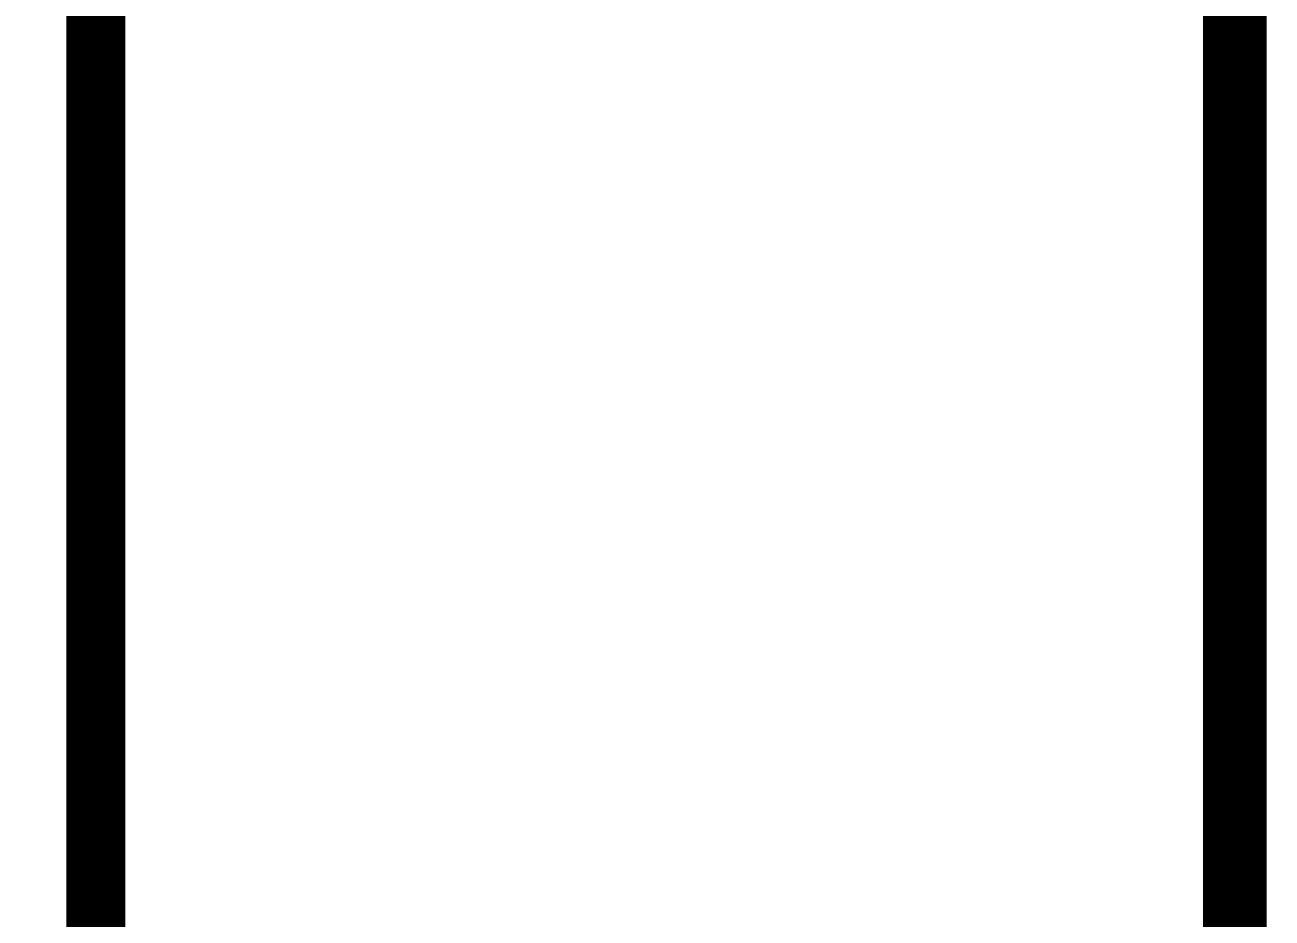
# Model space of a CAD drawing. Header units: millimetres. Extents: x 0 to 840, y 0 to 594.
# Drawn here: x 462.12 to 474.79, y 289.54 to 298.61 of the extents above; entities that cross this region are included whole.
import ezdxf

# ---------------------------------------------------------------- set-up
doc = ezdxf.new("R2010")
doc.units = ezdxf.units.MM
doc.linetypes.add('K5LT_BASIC', pattern=[0])
doc.linetypes.add('K5LT_THIN', pattern=[0])
doc.layers.add('Системный слой', color=7, linetype='Continuous')
doc.styles.add('KDIMTEXTSTYLE', font='GOST_AU.SHX', dxfattribs={"width": 0.96, "oblique": 15, "height": 5})
doc.dimstyles.new('KDIMSTYLE (0.07)', dxfattribs={"dimtxt": 5, "dimasz": 1, "dimexe": 2, "dimexo": 0, "dimgap": 1, "dimtad": 1, "dimlfac": 15, "dimtxsty": 'KDIMTEXTSTYLE', "dimsah": 1, "dimcen": 0, "dimdle": 1, "dimadec": 0, "dimazin": 0, "dimtfac": 0.667, "dimtmove": 0, "dimatfit": 3, "dimfxl": 1, "dimtvp": 1, "dimtolj": 1, "dimtzin": 0, "dimarcsym": 0})

# ---------------------------------------------------------------- blocks, each defined once
blk = doc.blocks.new('KDIMARROW_01')
at = {"layer": 'Системный слой'}
blk.add_hatch(color=0, dxfattribs=at).paths.add_polyline_path([(0, 0), (-5, 0.658), (-4.5, 0), (-5, -0.658)])
at = {"layer": 'Системный слой', "color": 0, "linetype": 'K5LT_THIN', "lineweight": 18}
for p, q in [((-4.5, 0), (-5, 0.658)), ((-5, 0.658), (0, 0)), ((0, 0), (-5, -0.658)), ((-5, -0.658), (-4.5, 0)), ((0, 0), (-1, 0))]:
    blk.add_line(p, q, dxfattribs=at)
blk = doc.blocks.new('U29')
at = {"layer": 'Системный слой', "color": 5, "linetype": 'K5LT_BASIC', "lineweight": 60, "true_color": 0x0000ff}
for p, q in [((474.387, 373.963), (474.387, 279.556)), ((474.52, 373.9), (474.52, 279.668)), ((474.573, 373.877), (474.573, 279.708)), ((474.706, 373.825), (474.706, 279.8))]:
    blk.add_line(p, q, dxfattribs=at)

msp = doc.modelspace()

# ---------------------------------------------------------------- linework, layer by layer
at = {"layer": 'Системный слой', "color": 5, "linetype": 'K5LT_BASIC', "true_color": 0x0000ff, "const_width": 0.6}
msp.add_lwpolyline([(474.38698, 424.19898), (474.38698, 276.54406), (462.84326, 276.54406), (462.84326, 434.8291), (474.38698, 434.8291)], dxfattribs=at)

# ---------------------------------------------------------------- block references
at = {"layer": 'Системный слой'}
msp.add_blockref('U29', (0, 0), dxfattribs=at)

# ---------------------------------------------------------------- dimensions: what is measured, and where the dimension line sits
at = {"layer": 'Системный слой', "color": 7}
for base, p1, p2, location, text in [((449.06714, 414.47739), (462.84326, 276.54406), (474.78698, 414.47739), (449.06714, 345.51072), '\\H5.0;\\W0.965;\\Q15;\\H5.0;\\W0.965;\\Q15;\\Q15;A=H+54'), ((457.46398, 410.87739), (468.61512, 276.54406), (462.84326, 410.87739), (457.46398, 353.87739), '\\H5.0;\\W0.965;\\Q15;\\H5.0;\\W0.965;\\Q15;\\Q15;H')]:
    msp.add_linear_dim(base=base, p1=p1, p2=p2, angle=90, location=location, text=text, dimstyle='KDIMSTYLE (0.07)', override={"dimexo": 0, "dimblk1": 'KDIMARROW_01', "dimblk2": 'KDIMARROW_01', "dimse1": 0, "dimse2": 0, "dimclrt": 7, "dimtolj": 1}, dxfattribs=at).render()

doc.saveas('drawing.dxf')
